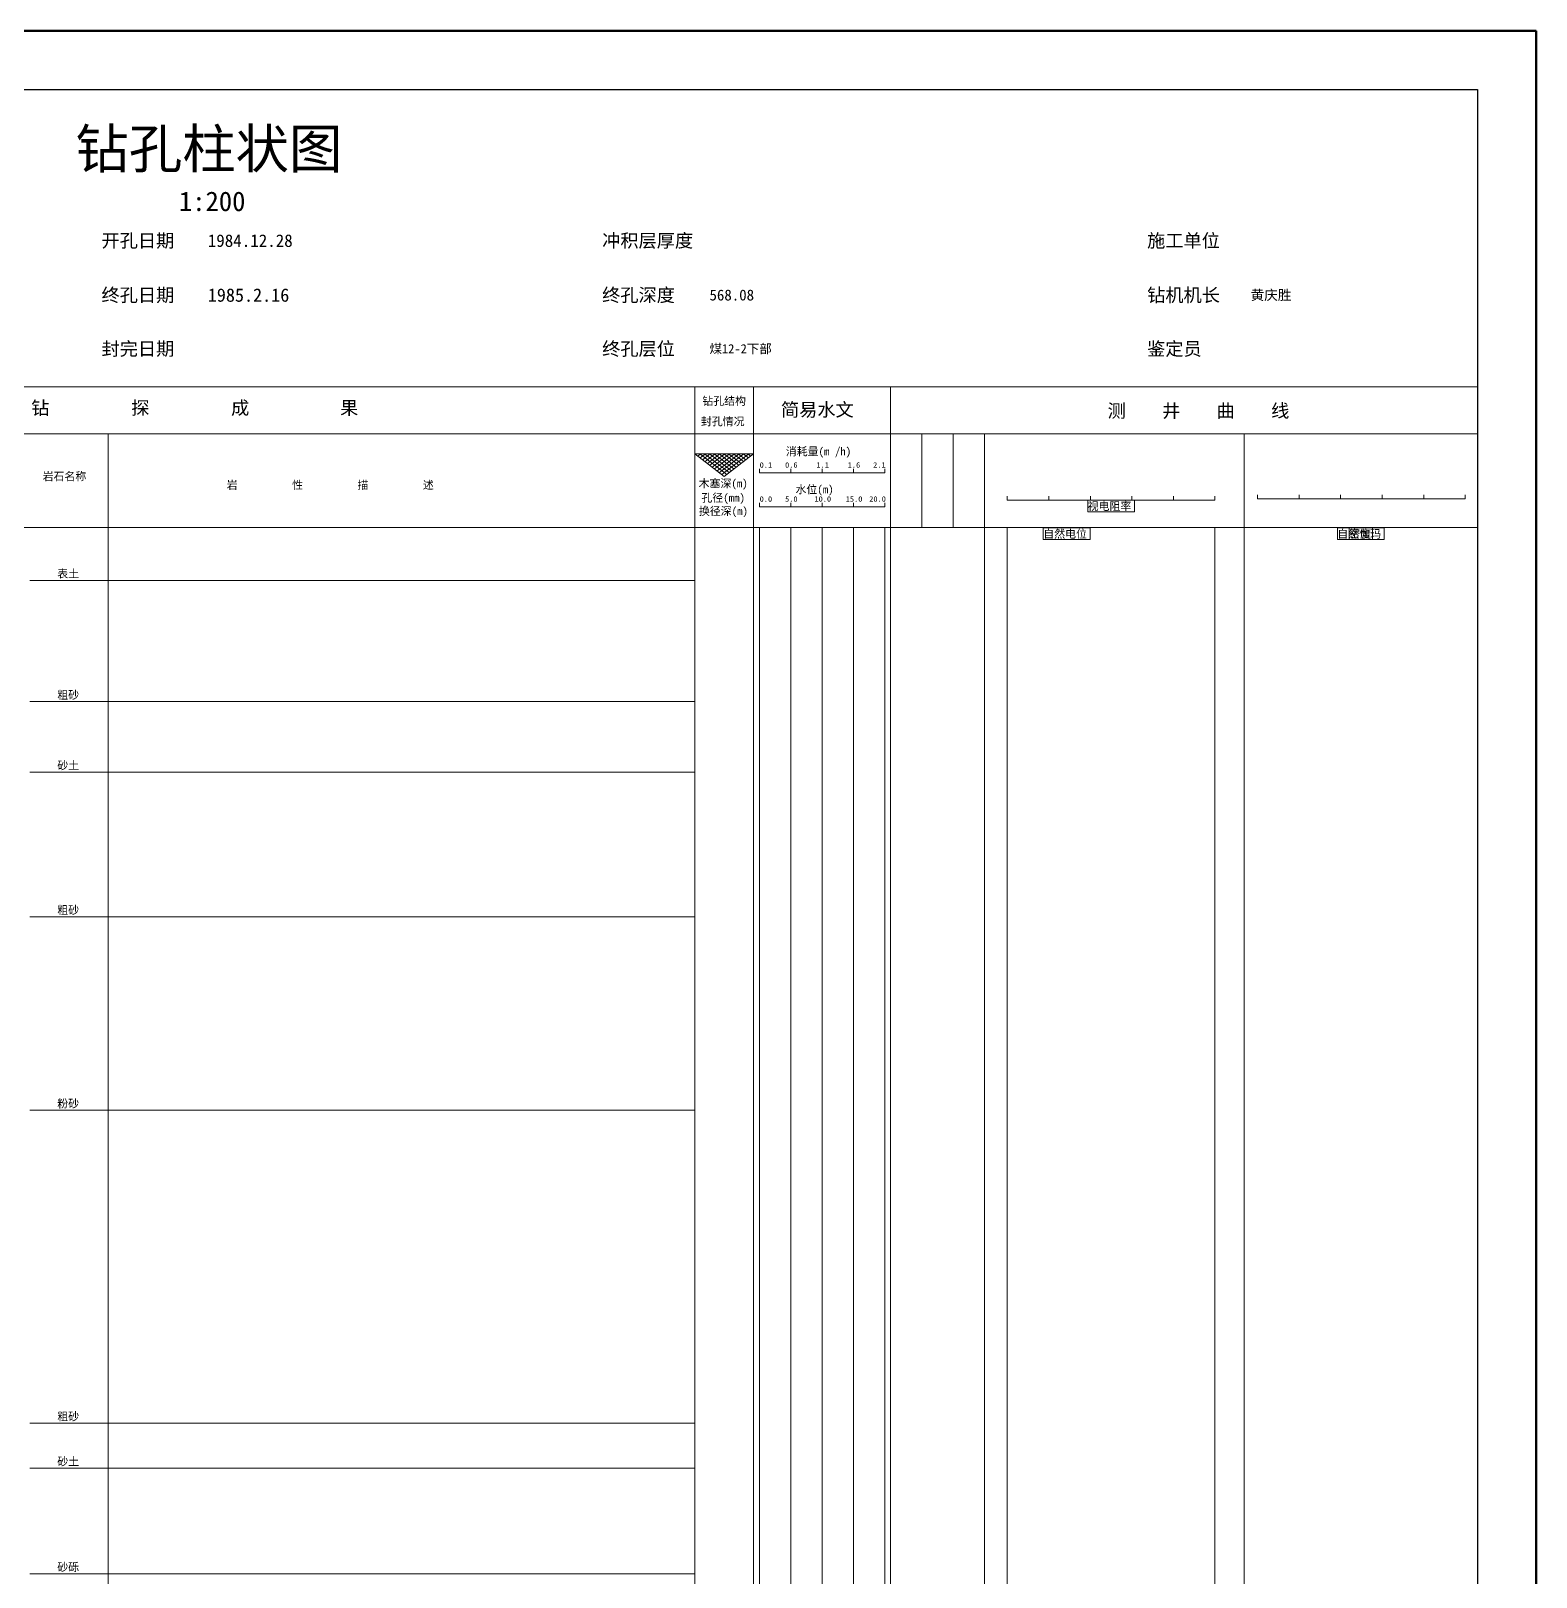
# Model space of a CAD drawing. Header units: inches. Extents: x -27 to 109, y -598 to 26.
# Drawn here: x 31.9 to 108.9, y -52.8 to 26.3 of the extents above; entities that cross this region are included whole.
import ezdxf

# ---------------------------------------------------------------- set-up
doc = ezdxf.new("R2010")
doc.units = ezdxf.units.IN
doc.header["$MEASUREMENT"] = 0
doc.layers.get('0').update_dxf_attribs({"lineweight": 0})
for name, color, linetype, lineweight, true_color in [('密度', 2, 'Continuous', 0, 0xffff00), ('自然伽玛', 5, 'Continuous', 0, 0x0000ff), ('自然电位', 1, 'Continuous', 0, 0xff0000), ('视电阻率', 3, 'Continuous', 0, 0x00ff00)]:
    doc.layers.add(name, color=color, linetype=linetype, lineweight=lineweight, true_color=true_color)
doc.styles.add('宋体', font='')
doc.styles.add('黑体', font='')
doc.styles.get('宋体').set_extended_font_data('宋体')
doc.styles.get('黑体').set_extended_font_data('黑体')

msp = doc.modelspace()

# ---------------------------------------------------------------- linework, layer by layer
at = {"lineweight": 100}
for p, q in [((-26.918, 26.296), (108.882, 26.296)), ((108.882, 26.296), (108.882, -597.842))]:
    msp.add_line(p, q, dxfattribs=at)
at = {"lineweight": 30}
for p, q in [((-23.918, 23.296), (105.882, 23.296)), ((105.882, 23.296), (105.882, -594.842))]:
    msp.add_line(p, q, dxfattribs=at)
at = {"lineweight": 15}
for p, q in [((69.19, 3.698), (69.19, 3.898)), ((70.79, 3.698), (70.79, 3.898)), ((72.39, 3.698), (72.39, 3.898)), ((73.99, 3.698), (73.99, 3.898)), ((75.59, 3.698), (75.59, 3.898)), ((81.851, 2.304), (81.851, 2.504)), ((83.974, 2.304), (83.974, 2.504)), ((86.097, 2.304), (86.097, 2.504)), ((88.22, 2.304), (88.22, 2.504)), ((90.343, 2.304), (90.343, 2.504)), ((92.466, 2.304), (92.466, 2.504)), ((94.645, 2.366), (94.645, 2.566)), ((96.768, 2.366), (96.768, 2.566)), ((98.891, 2.366), (98.891, 2.566)), ((101.013, 2.366), (101.013, 2.566)), ((103.136, 2.366), (103.136, 2.566)), ((105.259, 2.366), (105.259, 2.566)), ((69.19, 1.958), (69.19, 2.158)), ((70.79, 1.958), (70.79, 2.158)), ((72.39, 1.958), (72.39, 2.158)), ((73.99, 1.958), (73.99, 2.158)), ((75.59, 1.958), (75.59, 2.158)), ((81.851, 2.304), (92.466, 2.304)), ((94.645, 2.366), (105.259, 2.366)), ((-23.918, 0.896), (105.882, 0.896))]:
    msp.add_line(p, q, dxfattribs=at)
at = {"linetype": 'Continuous', "lineweight": 15}
for p, q in [((35.882, 0.896), (35.882, -567.184)), ((65.882, 0.896), (65.882, -567.184)), ((68.882, 0.896), (68.882, -567.184)), ((69.19, 0.896), (69.19, -567.184)), ((69.19, 0.896), (69.19, -567.184)), ((70.79, 0.896), (70.79, -567.184)), ((70.79, 0.896), (70.79, -567.184)), ((72.39, 0.896), (72.39, -567.184)), ((72.39, 0.896), (72.39, -567.184)), ((73.99, 0.896), (73.99, -567.184)), ((73.99, 0.896), (73.99, -567.184)), ((75.59, 0.896), (75.59, -567.184)), ((75.59, 0.896), (75.59, -567.184)), ((75.882, 0.896), (75.882, -567.184)), ((31.882, -1.804), (35.882, -1.804)), ((35.882, -1.804), (65.882, -1.804)), ((31.882, -8.004), (35.882, -8.004)), ((35.882, -8.004), (65.882, -8.004)), ((31.882, -11.604), (35.882, -11.604)), ((35.882, -11.604), (65.882, -11.604)), ((31.882, -19.004), (35.882, -19.004)), ((35.882, -19.004), (65.882, -19.004)), ((31.882, -28.904), (35.882, -28.904)), ((35.882, -28.904), (65.882, -28.904)), ((31.882, -44.904), (35.882, -44.904)), ((35.882, -44.904), (65.882, -44.904)), ((31.882, -47.204), (35.882, -47.204)), ((35.882, -47.204), (65.882, -47.204)), ((31.882, -52.604), (35.882, -52.604)), ((35.882, -52.604), (65.882, -52.604))]:
    msp.add_line(p, q, dxfattribs=at)
at = {"lineweight": 30}
msp.add_lwpolyline([(105.882, 23.296), (105.882, -39.104)], dxfattribs=at)
at = {"lineweight": 15}
for points in [[(-23.918, 8.096), (105.882, 8.096)], [(65.882, 8.096), (65.882, 0.896)], [(68.882, 8.096), (68.882, 0.896)], [(75.882, 8.096), (75.882, 0.896)], [(-23.918, 5.696), (105.882, 5.696)], [(35.882, 5.696), (35.882, 0.896)], [(77.482, 5.696), (77.482, 0.896)], [(79.082, 5.696), (79.082, 0.896)], [(80.682, 5.696), (80.682, 0.896)], [(93.964, 5.696), (93.964, 0.896)], [(65.882, 4.67), (68.882, 4.67)], [(65.882, 4.67), (67.382, 3.517)], [(66.028, 4.557), (66.173, 4.67)], [(66.128, 4.67), (67.505, 3.612)], [(66.151, 4.463), (66.42, 4.67)], [(66.274, 4.368), (66.666, 4.67)], [(66.374, 4.67), (67.628, 3.706)], [(66.397, 4.274), (66.912, 4.67)], [(66.52, 4.179), (67.158, 4.67)], [(66.62, 4.67), (67.751, 3.801)], [(66.643, 4.085), (67.404, 4.67)], [(66.766, 3.99), (67.651, 4.67)], [(66.866, 4.67), (67.874, 3.895)], [(66.889, 3.895), (67.897, 4.67)], [(67.012, 3.801), (68.143, 4.67)], [(67.113, 4.67), (67.997, 3.99)], [(67.135, 3.706), (68.389, 4.67)], [(67.259, 3.612), (68.635, 4.67)], [(67.359, 4.67), (68.12, 4.085)], [(67.382, 3.517), (68.882, 4.67)], [(67.605, 4.67), (68.243, 4.179)], [(67.851, 4.67), (68.366, 4.274)], [(68.097, 4.67), (68.49, 4.368)], [(68.344, 4.67), (68.613, 4.463)], [(68.59, 4.67), (68.736, 4.557)], [(68.836, 4.67), (68.859, 4.652)], [(69.19, 3.698), (75.59, 3.698)], [(69.19, 1.958), (75.59, 1.958)]]:
    msp.add_lwpolyline(points, dxfattribs=at)
at = {"layer": '密度'}
msp.add_lwpolyline([(99.323, 0.286), (99.323, 0.885), (100.52, 0.885), (100.52, 0.286), (99.323, 0.286)], dxfattribs=at)
at = {"layer": '自然伽玛', "linetype": 'Continuous', "lineweight": 15}
msp.add_line((105.882, 0.896), (105.882, -567.184), dxfattribs=at)
at = {"layer": '自然伽玛'}
msp.add_lwpolyline([(98.723, 0.286), (98.723, 0.885), (101.117, 0.885), (101.117, 0.286), (98.723, 0.286)], dxfattribs=at)
at = {"layer": '自然电位', "linetype": 'Continuous', "lineweight": 15}
for p, q in [((80.682, 0.896), (80.682, -567.184)), ((93.964, 0.896), (93.964, -567.184))]:
    msp.add_line(p, q, dxfattribs=at)
at = {"layer": '自然电位'}
msp.add_lwpolyline([(83.69, 0.286), (83.69, 0.885), (86.084, 0.885), (86.084, 0.286), (83.69, 0.286)], dxfattribs=at)
at = {"layer": '视电阻率', "linetype": 'Continuous', "lineweight": 15}
for p, q in [((81.851, 0.896), (81.851, -567.184)), ((92.466, 0.896), (92.466, -567.184))]:
    msp.add_line(p, q, dxfattribs=at)
at = {"layer": '视电阻率'}
msp.add_lwpolyline([(85.959, 1.704), (85.959, 2.303), (88.353, 2.303), (88.353, 1.704), (85.959, 1.704)], dxfattribs=at)

# ---------------------------------------------------------------- texts
for s, height, style, p in [('钻孔柱状图', 2, '黑体', (34.215, 19.272)), ('1:200', 1, '宋体', (39.501, 17.083)), ('开孔日期', 0.682, '宋体', (35.545, 15.231)), ('冲积层厚度', 0.682, '宋体', (61.138, 15.231)), ('施工单位', 0.682, '宋体', (88.998, 15.231)), ('终孔日期', 0.682, '宋体', (35.545, 12.447)), ('终孔深度', 0.682, '宋体', (61.138, 12.447)), ('钻机机长', 0.682, '宋体', (88.998, 12.447)), ('封完日期', 0.682, '宋体', (35.545, 9.7)), ('终孔层位', 0.682, '宋体', (61.138, 9.7)), ('鉴定员', 0.682, '宋体', (88.998, 9.7)), ('钻         探         成          果', 0.682, '宋体', (31.958, 6.68)), ('钻孔结构', 0.4092, '宋体', (66.26, 7.167)), ('简易水文', 0.682, '宋体', (70.277, 6.585)), ('测    井    曲    线', 0.682, '宋体', (86.978, 6.532)), ('封孔情况', 0.4092, '宋体', (66.187, 6.123)), ('消耗量(m /h)', 0.4092, '宋体', (70.526, 4.585)), ('岩石名称', 0.4092, '宋体', (32.535, 3.314)), ('岩          性          描          述', 0.4092, '宋体', (41.946, 2.87)), ('木塞深(m)', 0.4092, '宋体', (66.071, 2.95)), ('孔径(mm)', 0.4092, '宋体', (66.212, 2.216)), ('水位(m)', 0.4092, '宋体', (71.021, 2.644)), ('换径深(m)', 0.4092, '宋体', (66.084, 1.535)), ('表土', 0.4092, '宋体', (33.283, -1.667)), ('粗砂', 0.4092, '宋体', (33.283, -7.867)), ('砂土', 0.4092, '宋体', (33.283, -11.467)), ('粗砂', 0.4092, '宋体', (33.283, -18.867)), ('粉砂', 0.4092, '宋体', (33.283, -28.767)), ('粗砂', 0.4092, '宋体', (33.283, -44.767)), ('砂土', 0.4092, '宋体', (33.283, -47.067)), ('砂砾', 0.4092, '宋体', (33.283, -52.467))]:
    msp.add_text(s, height=height, dxfattribs=dict(style=style)).set_placement(p)
at = {"color": 7, "style": '宋体'}
for s, height, p in [('1984.12.28', 0.6383, (40.977, 15.253)), ('1985.2.16', 0.6807, (40.977, 12.447)), ('568.08', 0.5584, (66.626, 12.511)), ('黄庆胜', 0.5095, (94.289, 12.536)), ('煤12-2下部', 0.467, (66.626, 9.811)), ('0.1', 0.2728, (69.19, 3.961)), ('0.6', 0.2728, (70.49, 3.961)), ('1.1', 0.2728, (72.09, 3.961)), ('1.6', 0.2728, (73.69, 3.961)), ('2.1', 0.2728, (74.99, 3.961)), ('0.0', 0.2728, (69.19, 2.222)), ('5.0', 0.2728, (70.49, 2.222)), ('10.0', 0.2728, (71.99, 2.222)), ('15.0', 0.2728, (73.59, 2.222)), ('20.0', 0.2728, (74.79, 2.222))]:
    msp.add_text(s, height=height, dxfattribs=at).set_placement(p)
at = {"layer": '密度', "style": '宋体'}
msp.add_text('密度', height=0.4092, dxfattribs=at).set_placement((99.323, 0.37))
at = {"layer": '自然伽玛', "style": '宋体'}
msp.add_text('自然伽玛', height=0.4092, dxfattribs=at).set_placement((98.723, 0.37))
at = {"layer": '自然电位', "style": '宋体'}
msp.add_text('自然电位', height=0.4092, dxfattribs=at).set_placement((83.69, 0.37))
at = {"layer": '视电阻率', "style": '宋体'}
msp.add_text('视电阻率', height=0.4092, dxfattribs=at).set_placement((85.959, 1.788))

doc.saveas('drawing.dxf')
